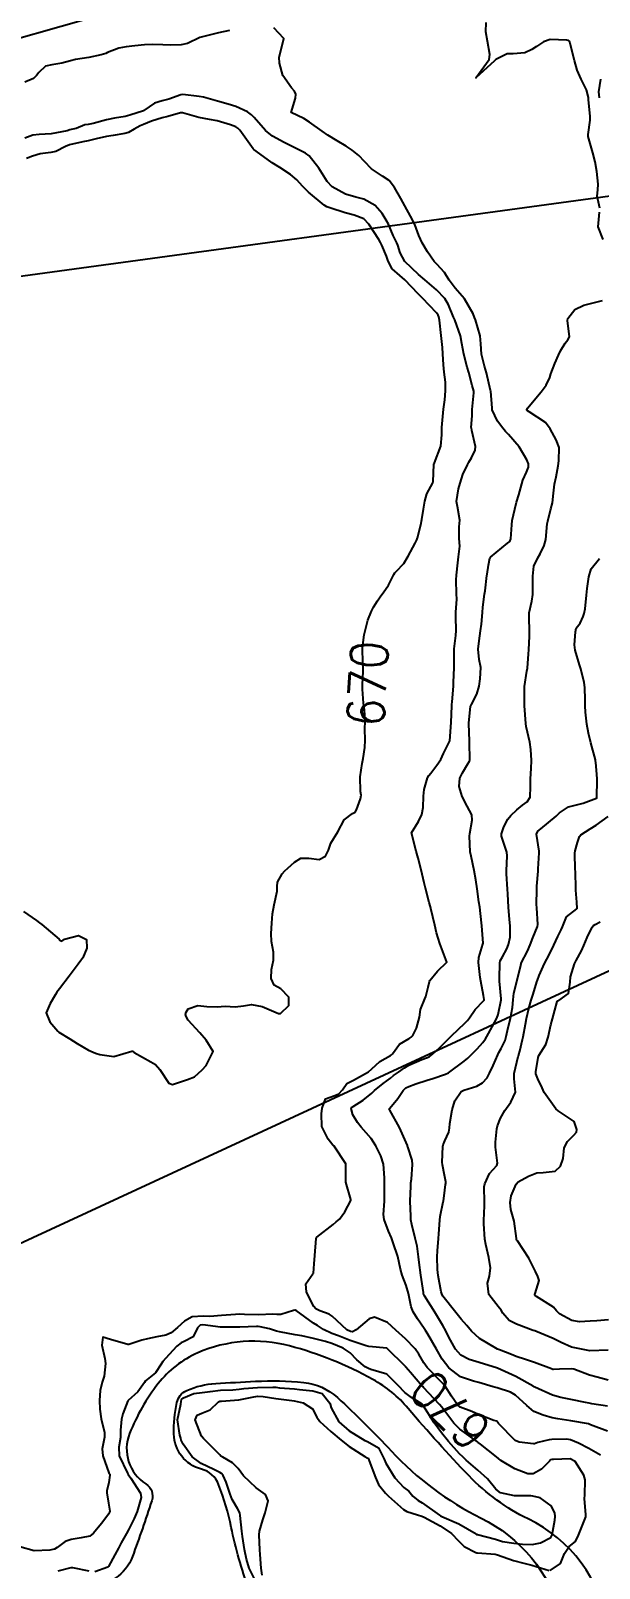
# Model space of a CAD drawing. Header units: metres. Extents: x 298520 to 308411, y 7433745 to 7450750.
# Drawn here: x 300499 to 300560.7, y 7445001.1 to 7445167.9 of the extents above; entities that cross this region are included whole.
import ezdxf
from ezdxf.enums import TextEntityAlignment as Align

# ---------------------------------------------------------------- set-up
doc = ezdxf.new("R2010")
doc.units = ezdxf.units.M
doc.header["$LTSCALE"] = 10
doc.linetypes.add('CONTINUO', pattern=[0])
for name, color, linetype in [('Cotas', 45, 'Continuous'), ('Curvas de Nivel 1m', 11, 'Continuous'), ('Curvas de Nivel 5m', 15, 'Continuous'), ('Hidrografia', 140, 'Continuous'), ('TEXTO', 45, 'Continuous'), ('Vias Primárias', 230, 'Continuous')]:
    doc.layers.add(name, color=color, linetype=linetype)
doc.styles.add('Style-STANDARD', font='STANDARD.shx')

msp = doc.modelspace()

# ---------------------------------------------------------------- linework, layer by layer
at = {"layer": 'Curvas de Nivel 1m', "flags": 128}
for points, elevation in [([(300560.77, 7445148.63), (300560.47, 7445149.93), (300560.53, 7445150.63), (300560.58, 7445151.24), (300560.43, 7445152.63), (300560.24, 7445153.65), (300560.02, 7445154.63), (300559.5, 7445156.4), (300559.48, 7445156.64), (300559.72, 7445158.19), (300559.7, 7445158.64), (300559.55, 7445160.39), (300559.52, 7445160.64), (300559.32, 7445161.49), (300558.75, 7445162.65), (300558.31, 7445163.62), (300558.01, 7445164.66), (300557.54, 7445166.51), (300557.5, 7445166.67), (300557.47, 7445166.75), (300557.38, 7445166.83), (300557.19, 7445166.86), (300555.39, 7445166.94), (300554.64, 7445166.7), (300553.91, 7445166.18), (300553.37, 7445165.85), (300552.61, 7445165.48), (300551.36, 7445165.4), (300550.71, 7445165.4), (300549.5, 7445164.76), (300549.42, 7445164.69), (300549.35, 7445164.62), (300547.33, 7445162.79), (300548.77, 7445164.77), (300548.83, 7445165.3), (300548.57, 7445166.77), (300548.4, 7445167.78), (300548.45, 7445168.77)], 673), ([(300520.58, 7445167.92), (300519.39, 7445167.66), (300517.38, 7445167.15), (300516.04, 7445166.49), (300515.37, 7445166.37), (300514.21, 7445166.34), (300513.37, 7445166.36), (300512.19, 7445166.39), (300511.37, 7445166.37), (300510.33, 7445166.27), (300509.37, 7445166.16), (300508.6, 7445166.01), (300507.36, 7445165.53), (300507.17, 7445165.44), (300506.68, 7445165.27), (300505.35, 7445164.98), (300503.89, 7445164.76), (300503.35, 7445164.64), (300502.4, 7445164.38), (300501.34, 7445164.21), (300500.65, 7445164.04), (300499.92, 7445163.35), (300499.67, 7445163.02), (300499.33, 7445162.72), (300498.39, 7445162.3)], 672), ([(300561.58, 7445015.92), (300559.75, 7445016.63), (300559.59, 7445016.69), (300559.52, 7445016.71), (300557.6, 7445017.06), (300556.19, 7445017.26), (300555.6, 7445017.39), (300554.63, 7445017.67), (300553.61, 7445018.07), (300552.85, 7445018.71), (300551.62, 7445019.83), (300551.06, 7445020.16), (300549.63, 7445020.62), (300549.2, 7445020.75), (300547.64, 7445021.22), (300547.07, 7445021.35), (300545.65, 7445021.83), (300544.39, 7445022.81), (300543.67, 7445023.75), (300543.03, 7445024.83), (300542.09, 7445026.45), (300541.87, 7445026.84), (300541.72, 7445027.07), (300540.99, 7445028.11), (300540.51, 7445028.86), (300540.3, 7445029.42), (300540.01, 7445030.87), (300539.77, 7445031.75), (300539.33, 7445032.87), (300539.15, 7445033.51), (300538.84, 7445034.88), (300538.36, 7445036.35), (300538.15, 7445036.89), (300537.84, 7445037.64), (300537.37, 7445038.89), (300537.3, 7445039.45), (300537.4, 7445040.89), (300537.42, 7445041.36), (300537.41, 7445042.89), (300537.4, 7445043.4), (300537.3, 7445044.9), (300537.02, 7445045.82), (300536.48, 7445046.9), (300535.95, 7445047.7), (300534.88, 7445048.93), (300534.47, 7445049.43), (300533.99, 7445050.26), (300533.78, 7445050.94), (300533.86, 7445051.08), (300534, 7445051.17), (300535.08, 7445051.85), (300536.02, 7445052.62), (300536.17, 7445052.76), (300536.33, 7445052.91), (300537.27, 7445053.66), (300538.04, 7445054.24), (300538.4, 7445054.52), (300538.91, 7445054.88), (300539.57, 7445055.35), (300540.05, 7445055.63), (300541.46, 7445056.25), (300542.06, 7445056.48), (300542.3, 7445056.59), (300542.62, 7445056.83), (300543.36, 7445057.54), (300544.08, 7445058.23), (300544.38, 7445058.52), (300544.68, 7445058.81), (300546.11, 7445060.21), (300546.4, 7445060.5), (300546.63, 7445060.78), (300547.24, 7445061.67), (300548.14, 7445062.61), (300548.2, 7445062.71), (300548.21, 7445062.77), (300548.15, 7445063.2), (300547.86, 7445064.77), (300547.8, 7445065.14), (300547.59, 7445066.78), (300547.63, 7445067.33), (300548.09, 7445068.77), (300548.11, 7445068.87), (300547.96, 7445070.77), (300547.93, 7445071.08), (300547.73, 7445072.78), (300547.65, 7445073.38), (300547.47, 7445074.78), (300547.32, 7445075.75), (300547.14, 7445076.78), (300546.79, 7445078.32), (300546.71, 7445078.79), (300546.63, 7445080.51), (300546.65, 7445080.79), (300546.92, 7445082.23), (300546.87, 7445082.79), (300546.39, 7445083.76), (300545.84, 7445084.8), (300545.5, 7445085.89), (300545.58, 7445086.8), (300545.87, 7445087.36), (300546.45, 7445088.33), (300546.62, 7445088.62), (300546.66, 7445088.79), (300546.62, 7445090.64), (300546.61, 7445090.79), (300546.57, 7445092.71), (300546.57, 7445092.79), (300546.75, 7445094.56), (300546.83, 7445094.79), (300547.42, 7445095.9), (300547.67, 7445096.78), (300547.78, 7445097.55), (300547.84, 7445098.78), (300547.69, 7445099.66), (300547.58, 7445100.78), (300547.69, 7445101.69), (300547.83, 7445102.78), (300547.92, 7445103.48), (300548.04, 7445104.78), (300548.06, 7445105.36), (300548.26, 7445106.77), (300548.33, 7445107.11), (300548.51, 7445108.77), (300548.53, 7445108.92), (300548.7, 7445109.91), (300548.82, 7445110.66), (300548.9, 7445110.77), (300550.73, 7445112.27), (300550.99, 7445112.48), (300551.12, 7445112.74), (300551.21, 7445114.29), (300551.27, 7445114.73), (300551.54, 7445115.96), (300551.73, 7445116.73), (300551.99, 7445117.53), (300552.31, 7445118.72), (300552.42, 7445119.11), (300552.82, 7445119.98), (300553.01, 7445120.54), (300553.04, 7445120.72), (300553.02, 7445120.91), (300552.84, 7445121.34), (300552.03, 7445122.73), (300550.87, 7445124.09), (300550.54, 7445124.42), (300550.23, 7445124.75), (300549.65, 7445125.52), (300549.1, 7445126.77), (300549.07, 7445126.93), (300548.94, 7445128.77), (300548.92, 7445128.87), (300548.46, 7445130.77), (300548.25, 7445131.49), (300547.92, 7445132.78), (300547.85, 7445133.92), (300547.8, 7445134.78), (300547.28, 7445136.53), (300547.18, 7445136.79), (300547.03, 7445137.18), (300546.1, 7445138.8), (300545.06, 7445139.97), (300544.41, 7445140.82), (300543.91, 7445141.66), (300543.09, 7445142.56), (300542.81, 7445142.84), (300542.07, 7445143.89), (300541.49, 7445144.86), (300541.13, 7445145.69), (300540.68, 7445146.86), (300540.24, 7445147.78), (300539.63, 7445148.88), (300539.17, 7445149.68), (300538.49, 7445150.89), (300537.93, 7445151.63), (300537.2, 7445152.1), (300535.99, 7445152.92), (300535.22, 7445153.71), (300534.62, 7445154.34), (300533.91, 7445154.94), (300533.24, 7445155.38), (300532.27, 7445155.94), (300531.26, 7445156.57), (300530.63, 7445156.99), (300529.27, 7445157.98), (300528.64, 7445158.38), (300527.28, 7445159.03), (300527.75, 7445160.58), (300527.8, 7445161.02), (300527.64, 7445161.35), (300527.32, 7445161.68), (300526.38, 7445163.04), (300526.02, 7445164.37), (300525.99, 7445165.04), (300526.26, 7445166.15), (300526.48, 7445167.04), (300525.39, 7445168.19)], 672), ([(300560.74, 7445160.63), (300560.66, 7445161.27), (300560.88, 7445162.62)], 674), ([(300560.84, 7445013.33), (300559.56, 7445014.05), (300558.45, 7445014.64), (300557.57, 7445014.98), (300557.18, 7445015.05), (300555.57, 7445015.03), (300555.25, 7445015), (300554.03, 7445014.7), (300553.69, 7445014.57), (300553.56, 7445014.54), (300552.02, 7445014.72), (300551.57, 7445014.92), (300549.76, 7445016.75), (300549.7, 7445016.85), (300549.6, 7445017.02), (300549.26, 7445017.09), (300547.6, 7445017.72), (300546.87, 7445018.05), (300545.61, 7445018.53), (300545.31, 7445018.8), (300544.69, 7445019.74), (300543.97, 7445020.82), (300543.64, 7445021.2), (300542.04, 7445022.84), (300541.67, 7445023.33), (300541.12, 7445024.29), (300540.74, 7445024.85), (300539.7, 7445025.96), (300538.62, 7445026.88), (300537.72, 7445027.73), (300536.32, 7445028.31), (300535.73, 7445028.12), (300534.34, 7445026.93), (300533.94, 7445026.71), (300533.71, 7445026.75), (300533.33, 7445026.94), (300531.73, 7445028.42), (300531.39, 7445028.63), (300530.4, 7445028.98), (300529.95, 7445029.2), (300529.74, 7445029.46), (300528.93, 7445031), (300528.86, 7445031.9), (300529.65, 7445032.99), (300529.7, 7445033.08), (300529.79, 7445034.08), (300529.85, 7445034.99), (300529.98, 7445036.84), (300530.06, 7445036.99), (300531.85, 7445038.37), (300532.18, 7445038.63), (300532.52, 7445038.95), (300533.1, 7445039.71), (300533.77, 7445040.94), (300533.77, 7445041.05), (300533.22, 7445042.95), (300533.23, 7445043.63), (300533.22, 7445044.95), (300531.94, 7445046.85), (300531.88, 7445046.9), (300531.81, 7445046.96), (300531.3, 7445047.62), (300530.6, 7445048.97), (300530.59, 7445050.37), (300530.65, 7445050.97), (300531, 7445051.98), (300532.01, 7445052.34), (300532.44, 7445052.53), (300532.84, 7445052.95), (300533.32, 7445053.66), (300534.03, 7445054.03), (300535.68, 7445054.92), (300536.05, 7445055.25), (300536.91, 7445056.05), (300538.06, 7445056.71), (300538.18, 7445056.77), (300538.29, 7445056.89), (300539.04, 7445057.92), (300540.09, 7445058.55), (300540.29, 7445058.67), (300540.47, 7445058.86), (300540.89, 7445059.65), (300541.19, 7445060.85), (300541.31, 7445061.67), (300541.79, 7445062.84), (300541.9, 7445063.09), (300542.16, 7445064.09), (300542.28, 7445064.72), (300542.33, 7445064.84), (300543.16, 7445065.84), (300544.18, 7445066.82), (300543.41, 7445068.83), (300543.04, 7445070.01), (300542.85, 7445070.83), (300542.43, 7445072.66), (300542.38, 7445072.84), (300542.26, 7445073.29), (300541.86, 7445074.84), (300541.7, 7445075.43), (300541.38, 7445076.85), (300541.06, 7445078.11), (300540.85, 7445078.85), (300540.35, 7445080.86), (300541.11, 7445082.1), (300541.45, 7445082.85), (300541.61, 7445083.62), (300541.64, 7445084.85), (300541.72, 7445085.54), (300542.07, 7445086.84), (300542.2, 7445087.07), (300542.43, 7445087.33), (300543.09, 7445088.18), (300543.51, 7445088.83), (300543.81, 7445089.47), (300544.47, 7445090.76), (300544.49, 7445090.82), (300544.49, 7445090.84), (300544.65, 7445092.82), (300544.7, 7445094.64), (300544.72, 7445094.82), (300544.76, 7445095.05), (300544.89, 7445096.81), (300544.9, 7445097.17), (300544.96, 7445098.81), (300544.97, 7445100.42), (300544.98, 7445100.81), (300545.15, 7445102.27), (300545.19, 7445102.8), (300545.13, 7445104.31), (300545.15, 7445104.8), (300545.24, 7445106.22), (300545.21, 7445106.8), (300545.18, 7445108.3), (300545.22, 7445108.8), (300545.35, 7445110.16), (300545.45, 7445110.8), (300545.57, 7445111.95), (300545.52, 7445112.8), (300545.5, 7445114.05), (300545.57, 7445114.8), (300545.31, 7445116.27), (300545.23, 7445116.81), (300545.43, 7445118.17), (300545.61, 7445118.8), (300545.89, 7445119.73), (300546.4, 7445120.79), (300546.56, 7445121.07), (300546.84, 7445121.56), (300547.25, 7445122.38), (300547.28, 7445122.79), (300546.88, 7445124.52), (300546.83, 7445124.79), (300546.82, 7445124.85), (300546.9, 7445126.12), (300546.93, 7445126.76), (300546.93, 7445126.79), (300547.1, 7445128.61), (300547.09, 7445128.79), (300546.93, 7445129.4), (300546.54, 7445130.79), (300546.37, 7445131.38), (300546.02, 7445132.8), (300545.81, 7445133.97), (300545.64, 7445134.8), (300545.02, 7445136.51), (300544.9, 7445136.81), (300544.36, 7445138.14), (300543.94, 7445138.83), (300543.06, 7445139.78), (300541.79, 7445140.85), (300541.08, 7445141.44), (300539.61, 7445142.87), (300539.1, 7445143.78), (300538.85, 7445144.63), (300538.75, 7445144.89), (300538.34, 7445145.67), (300537.83, 7445146.9), (300537.6, 7445147.35), (300537.15, 7445148.06), (300536.38, 7445148.92), (300535.17, 7445149.6), (300534.3, 7445149.82), (300533.18, 7445150.15), (300531.72, 7445150.97), (300531.2, 7445151.53), (300530.27, 7445152.99), (300529.23, 7445154.31), (300528.84, 7445154.62), (300528.05, 7445155.02), (300527.24, 7445155.41), (300526.53, 7445155.75), (300525.25, 7445156.45), (300524.51, 7445157.06), (300523.28, 7445158.47), (300522.98, 7445158.77), (300522.53, 7445159.08), (300521.29, 7445159.68), (300520.46, 7445159.94), (300519.3, 7445160.25), (300517.77, 7445160.68), (300517.31, 7445160.77), (300515.52, 7445160.96), (300515.31, 7445160.92), (300514.03, 7445160.46), (300513.3, 7445160.28), (300512.47, 7445160.03), (300511.3, 7445159.22), (300511.28, 7445159.21), (300509.78, 7445158.73), (300509.28, 7445158.6), (300508.11, 7445158.41), (300507.27, 7445158.23), (300505.8, 7445157.81), (300505.27, 7445157.73), (300504.89, 7445157.67), (300503.95, 7445157.3), (300503.41, 7445157.16), (300503.26, 7445157.13), (300502.98, 7445157.03), (300501.26, 7445156.71), (300499.96, 7445156.65), (300499.25, 7445156.57), (300498.39, 7445156.23)], 671), ([(300561.12, 7445145.25), (300560.57, 7445146.63), (300560.74, 7445148.21)], 673), ([(300561.61, 7445018.64), (300559.9, 7445018.91), (300559.62, 7445018.96), (300559.22, 7445019.03), (300557.62, 7445019.37), (300556.54, 7445019.58), (300555.62, 7445019.83), (300553.72, 7445020.7), (300553.63, 7445020.75), (300553.52, 7445020.81), (300551.65, 7445021.86), (300549.66, 7445022.75), (300547.67, 7445023.37), (300546.58, 7445023.7), (300545.68, 7445024.17), (300545.11, 7445024.81), (300544.39, 7445026.12), (300544.05, 7445026.82), (300543.72, 7445027.4), (300542.85, 7445028.83), (300541.75, 7445030.62), (300541.68, 7445030.76), (300541.65, 7445030.84), (300541.63, 7445030.97), (300541.36, 7445032.85), (300541.17, 7445034.23), (300541.1, 7445034.85), (300540.95, 7445035.99), (300540.75, 7445036.86), (300540.37, 7445038.34), (300540.28, 7445038.86), (300540.25, 7445039.25), (300540.2, 7445040.87), (300540.25, 7445042.51), (300540.28, 7445042.86), (300540.32, 7445043.28), (300540.44, 7445044.86), (300540.39, 7445045.33), (300539.94, 7445046.78), (300539.91, 7445046.87), (300539.89, 7445046.92), (300539.03, 7445048.88), (300537.99, 7445050.76), (300537.93, 7445050.89), (300537.95, 7445050.93), (300537.99, 7445050.98), (300538.87, 7445052.02), (300539.44, 7445052.88), (300539.73, 7445053.17), (300540.03, 7445053.34), (300540.79, 7445053.62), (300542.03, 7445054.01), (300542.66, 7445054.21), (300544.04, 7445054.67), (300544.35, 7445054.82), (300546.06, 7445056.08), (300546.43, 7445056.41), (300546.81, 7445056.78), (300547.45, 7445057.4), (300548.08, 7445058.1), (300548.35, 7445058.5), (300548.51, 7445058.77), (300549.08, 7445059.79), (300549.6, 7445060.76), (300549.74, 7445061.14), (300550.05, 7445062.75), (300550.05, 7445062.83), (300549.88, 7445064.75), (300549.87, 7445065.05), (300549.91, 7445066.75), (300549.97, 7445066.97), (300550.19, 7445067.39), (300550.68, 7445068.27), (300550.87, 7445068.74), (300551.02, 7445069.54), (300551.02, 7445070.74), (300550.97, 7445071.47), (300550.87, 7445072.74), (300550.77, 7445074.24), (300550.74, 7445074.74), (300550.64, 7445076.4), (300550.64, 7445076.74), (300550.7, 7445078.37), (300550.66, 7445078.74), (300550.34, 7445079.74), (300550.1, 7445080.5), (300550.11, 7445080.74), (300550.36, 7445081.5), (300550.78, 7445082.32), (300551.1, 7445082.73), (300551.75, 7445083.36), (300552.39, 7445083.84), (300552.88, 7445084.23), (300553.19, 7445084.71), (300553.25, 7445085.87), (300553.23, 7445086.71), (300553.31, 7445087.84), (300553.34, 7445088.71), (300553.28, 7445089.9), (300553.17, 7445090.71), (300552.79, 7445092.41), (300552.75, 7445092.72), (300552.6, 7445094.64), (300552.6, 7445094.72), (300552.58, 7445096.68), (300552.58, 7445096.72), (300552.86, 7445098.41), (300552.9, 7445098.72), (300553.02, 7445100.28), (300553.06, 7445100.72), (300553.14, 7445102.18), (300553.15, 7445102.71), (300553.09, 7445104.26), (300553.11, 7445104.72), (300553.38, 7445105.99), (300553.48, 7445106.71), (300553.5, 7445107.88), (300553.51, 7445108.71), (300553.62, 7445109.79), (300554.02, 7445110.71), (300554.3, 7445111.12), (300554.73, 7445112.02), (300554.89, 7445112.7), (300555.06, 7445114.38), (300555.11, 7445114.69), (300555.46, 7445116), (300555.63, 7445116.68), (300555.75, 7445117.73), (300555.86, 7445118.68), (300556.02, 7445119.47), (300556.24, 7445120.68), (300556.31, 7445121.21), (300556.34, 7445122.68), (300556.04, 7445123.5), (300555.36, 7445124.69), (300554.88, 7445125.37), (300553.09, 7445126.53), (300552.9, 7445126.66), (300552.85, 7445126.72), (300552.85, 7445126.77), (300552.9, 7445126.92), (300554.41, 7445128.7), (300554.63, 7445128.99), (300554.93, 7445129.43), (300555.35, 7445130.28), (300555.46, 7445130.68), (300555.87, 7445131.77), (300556.28, 7445132.68), (300556.49, 7445133.16), (300556.99, 7445133.99), (300557.3, 7445134.36), (300557.47, 7445134.67), (300557.25, 7445136.44), (300557.28, 7445136.67), (300558.04, 7445137.65), (300559.04, 7445138.13), (300561.04, 7445138.62)], 673), ([(300561.65, 7445021.46), (300560.47, 7445021.8), (300559.65, 7445022.01), (300557.95, 7445022.65), (300557.66, 7445022.7), (300556.38, 7445022.67), (300555.73, 7445022.61), (300555.66, 7445022.62), (300555.51, 7445022.68), (300553.67, 7445023.38), (300552.69, 7445023.69), (300551.68, 7445024.04), (300551.18, 7445024.23), (300549.89, 7445024.75), (300549.68, 7445024.84), (300549.5, 7445024.94), (300547.7, 7445025.99), (300546.86, 7445026.78), (300546.33, 7445027.4), (300545.73, 7445028.09), (300545.14, 7445028.81), (300543.75, 7445030.58), (300543.61, 7445030.82), (300543.54, 7445031.03), (300543.21, 7445032.83), (300543.15, 7445033.47), (300543.13, 7445034.83), (300543.14, 7445035.49), (300543.25, 7445036.83), (300543.31, 7445037.35), (300543.41, 7445038.82), (300543.45, 7445039.23), (300543.77, 7445040.82), (300543.79, 7445040.91), (300543.88, 7445041.48), (300544.04, 7445042.68), (300544.06, 7445042.82), (300544.05, 7445042.97), (300543.91, 7445043.71), (300543.68, 7445044.82), (300543.65, 7445045.1), (300543.74, 7445046.82), (300543.76, 7445047.01), (300543.95, 7445047.42), (300544.39, 7445048.39), (300544.45, 7445048.81), (300544.49, 7445049.32), (300544.74, 7445050.81), (300545.03, 7445051.78), (300545.72, 7445052.79), (300546.02, 7445052.93), (300547.42, 7445053.38), (300548.03, 7445053.74), (300548.53, 7445054.27), (300548.79, 7445054.76), (300549.2, 7445055.61), (300549.69, 7445056.75), (300549.82, 7445057), (300550.07, 7445057.46), (300550.51, 7445058.33), (300550.62, 7445058.74), (300550.76, 7445059.4), (300551.09, 7445060.74), (300551.28, 7445061.89), (300551.35, 7445062.73), (300551.44, 7445063.44), (300551.76, 7445064.73), (300552.18, 7445066.49), (300552.22, 7445066.68), (300552.24, 7445066.72), (300552.91, 7445068.01), (300553.21, 7445068.71), (300553.48, 7445069.45), (300554, 7445070.7), (300554.04, 7445070.9), (300553.92, 7445072.7), (300553.91, 7445073.06), (300553.92, 7445074.7), (300553.93, 7445075.06), (300554.06, 7445076.7), (300554.07, 7445076.93), (300554.2, 7445078.7), (300554.18, 7445078.85), (300553.9, 7445080.7), (300554.04, 7445081.02), (300554.36, 7445081.29), (300556.04, 7445082.67), (300556.21, 7445082.84), (300556.38, 7445083.03), (300557.36, 7445083.69), (300558.39, 7445083.93), (300558.97, 7445084.07), (300560.4, 7445084.6), (300560.42, 7445084.61), (300560.43, 7445084.63), (300560.45, 7445084.67), (300560.47, 7445086.63), (300560.46, 7445086.67), (300560.43, 7445087.21), (300560.32, 7445088.5), (300560.31, 7445088.62), (300560.28, 7445088.79), (300559.77, 7445090.63), (300559.52, 7445091.67), (300559.34, 7445092.64), (300559.2, 7445093.96), (300559.16, 7445094.64), (300559.16, 7445095.27), (300559.15, 7445096.64), (300559.06, 7445097.15), (300558.7, 7445098.65), (300558.57, 7445099.1), (300558.08, 7445100.66), (300558.02, 7445101.24), (300558.11, 7445102.66), (300558.21, 7445103.06), (300558.63, 7445103.62), (300558.95, 7445104.33), (300559.06, 7445104.64), (300559.17, 7445105.16), (300559.3, 7445106.64), (300559.39, 7445107.36), (300559.57, 7445108.64), (300559.81, 7445109.52), (300560.71, 7445110.62)], 674), ([(300561.72, 7445028.01), (300560.43, 7445027.91), (300559.72, 7445027.87), (300558.57, 7445027.79), (300557.72, 7445027.95), (300556.38, 7445028.67), (300556.05, 7445028.99), (300555.74, 7445029.37), (300553.9, 7445030.55), (300553.75, 7445030.65), (300553.71, 7445030.7), (300553.71, 7445030.75), (300553.76, 7445030.88), (300554.2, 7445032.27), (300554.05, 7445032.7), (300553.79, 7445033.26), (300553.07, 7445034.71), (300551.82, 7445036.57), (300551.76, 7445036.66), (300551.73, 7445036.72), (300551.71, 7445036.83), (300551.48, 7445038.73), (300551.11, 7445039.97), (300551.02, 7445040.73), (300551.16, 7445041.45), (300551.67, 7445042.72), (300551.91, 7445042.98), (300553.01, 7445043.61), (300553.92, 7445043.96), (300554.62, 7445043.99), (300555.92, 7445044.14), (300556.49, 7445044.67), (300556.8, 7445045.53), (300556.91, 7445046.67), (300557.25, 7445047.36), (300557.96, 7445048.03), (300558.22, 7445048.39), (300558.26, 7445048.65), (300557.98, 7445049.52), (300556.24, 7445050.67), (300556, 7445050.89), (300554.73, 7445052.69), (300554.51, 7445053.17), (300554.04, 7445054.16), (300553.83, 7445054.7), (300553.82, 7445054.93), (300554.06, 7445056.46), (300554.14, 7445056.7), (300554.89, 7445057.88), (300555.16, 7445058.68), (300555.46, 7445060.03), (300555.62, 7445060.68), (300556.13, 7445062.56), (300556.18, 7445062.62), (300556.3, 7445062.67), (300557.38, 7445063.43), (300557.53, 7445064.66), (300557.59, 7445065.24), (300558.02, 7445066.65), (300558.07, 7445066.77), (300558.19, 7445067), (300558.79, 7445068.06), (300559.04, 7445068.64), (300559.38, 7445069.48), (300559.92, 7445070.63), (300560.07, 7445070.8), (300560.24, 7445070.9), (300560.8, 7445071.19)], 676), ([(300523.38, 7444999.77), (300522.74, 7445001.07), (300522.43, 7445002.05), (300522.24, 7445003.07), (300522.02, 7445004.49), (300521.95, 7445005.07), (300521.77, 7445006.77), (300521.72, 7445007.08), (300521.48, 7445007.55), (300520.9, 7445008.5), (300520.66, 7445009.09), (300520.22, 7445010.39), (300519.92, 7445011.1), (300519.74, 7445011.33), (300519.53, 7445011.46), (300518.89, 7445011.76), (300517.54, 7445012.42), (300516.53, 7445013.14), (300515.56, 7445014.5), (300515.36, 7445014.95), (300515.31, 7445015.15), (300515.21, 7445015.51), (300514.95, 7445017.16), (300515.3, 7445018.85), (300515.36, 7445019.15), (300515.39, 7445019.38), (300515.62, 7445019.56), (300516.74, 7445020.02), (300517.62, 7445020.12), (300518.51, 7445020.24), (300519.63, 7445020.37), (300520.96, 7445020.42), (300521.63, 7445020.48), (300522.16, 7445020.54), (300523.63, 7445020.66), (300525.3, 7445020.71), (300525.63, 7445020.69), (300526.01, 7445020.64), (300527.63, 7445020.51), (300528.19, 7445020.45), (300529.63, 7445020.3), (300530.66, 7445020.01), (300531.47, 7445018.96), (300531.51, 7445018.86), (300531.61, 7445018.47), (300532.45, 7445016.95), (300533.58, 7445015.98), (300535.27, 7445014.92), (300535.56, 7445014.8), (300536.76, 7445014.11), (300537.36, 7445012.89), (300537.54, 7445012.44), (300538.52, 7445010.88), (300539.5, 7445009.83), (300540.04, 7445009.4), (300540.48, 7445008.86), (300541.06, 7445008.42), (300541.49, 7445008.16), (300543.36, 7445006.82), (300543.47, 7445006.74), (300543.62, 7445006.67), (300545.46, 7445005.88), (300547.35, 7445004.77), (300547.4, 7445004.73), (300547.44, 7445004.72), (300547.51, 7445004.7), (300549.44, 7445004.19), (300550.2, 7445003.97), (300551.43, 7445003.78), (300552.39, 7445003.68), (300553.43, 7445003.62), (300554.32, 7445003.81), (300555.44, 7445004.4), (300555.6, 7445004.68), (300555.87, 7445006.27), (300555.93, 7445006.67), (300555.87, 7445007.07), (300555.48, 7445007.82), (300554.29, 7445008.69), (300553.49, 7445008.89), (300553.29, 7445008.91), (300551.49, 7445008.9), (300549.98, 7445009.23), (300549.5, 7445009.64), (300548.58, 7445010.76), (300547.53, 7445011.68), (300546.25, 7445012.79), (300545.89, 7445013.14), (300545.55, 7445013.48), (300544.35, 7445014.81), (300543.58, 7445015.73), (300542.8, 7445016.83), (300541.61, 7445018.72), (300541.56, 7445018.79), (300541.48, 7445018.84), (300540.33, 7445019.57), (300539.63, 7445020.11), (300538.9, 7445020.88), (300537.65, 7445022.1), (300535.93, 7445022.63), (300535.66, 7445022.71), (300535.31, 7445022.92), (300534.39, 7445023.65), (300533.68, 7445024.42), (300532.94, 7445024.95), (300531.69, 7445025.43), (300531.02, 7445025.64), (300529.7, 7445025.99), (300528.45, 7445026.26), (300527.7, 7445026.39), (300526.03, 7445026.71), (300525.71, 7445026.79), (300524.94, 7445027.04), (300523.92, 7445027.26), (300523.72, 7445027.28), (300523.51, 7445027.27), (300521.71, 7445027.23), (300519.81, 7445027.2), (300519.71, 7445027.2), (300519.62, 7445027.2), (300517.72, 7445027.47), (300517.41, 7445027.44), (300517.11, 7445027.14), (300516.66, 7445026.18), (300515.69, 7445025.67), (300515.34, 7445025.51), (300514.9, 7445025.16), (300513.67, 7445023.82), (300513.37, 7445023.47), (300513.19, 7445023.18), (300512.57, 7445022.27), (300511.65, 7445021.54), (300511.47, 7445021.38), (300511.36, 7445021.2), (300510.66, 7445020.18), (300509.61, 7445019.26), (300509.59, 7445019.25), (300509.58, 7445019.23), (300509.01, 7445017.82), (300508.89, 7445017.24), (300508.79, 7445016.02), (300508.76, 7445015.24), (300508.6, 7445014.19), (300508.62, 7445013.24), (300509.52, 7445011.36), (300509.58, 7445011.28), (300509.62, 7445011.23), (300509.9, 7445010.84), (300510.95, 7445009.21), (300511.02, 7445008.74), (300510.58, 7445007.21), (300510.24, 7445006.44), (300509.64, 7445005.23), (300509.44, 7445004.84), (300508.85, 7445003.81), (300508.54, 7445003.24), (300508.15, 7445002.51), (300507.47, 7445001.25), (300507.44, 7445001.21), (300507.4, 7445001.16), (300505.98, 7445000.68)], 669), ([(300505.39, 7445000.73), (300503.6, 7445001.1), (300503.4, 7445001.09), (300501.99, 7445000.72)], 669)]:
    msp.add_lwpolyline(points, dxfattribs=dict(at, elevation=elevation))
at = {"layer": 'Curvas de Nivel 5m', "flags": 128}
for points, elevation in [([(300498.25, 7445072.33), (300499.65, 7445071.35), (300499.99, 7445071.1), (300500.23, 7445070.92), (300502.11, 7445069.32), (300502.21, 7445069.22), (300502.41, 7445069.11), (300502.71, 7445069.31), (300504.22, 7445069.72), (300505.08, 7445069.28), (300505.13, 7445068.35), (300504.7, 7445067.28), (300504.48, 7445066.99), (300504.18, 7445066.62), (300503.19, 7445065.3), (300502.15, 7445063.94), (300501.88, 7445063.58), (300501.72, 7445063.32), (300501.13, 7445062.33), (300500.71, 7445061.33), (300501.1, 7445060.33), (300501.99, 7445059.32), (300502.09, 7445059.23), (300503.27, 7445058.49), (300504.08, 7445058.01), (300505.29, 7445057.28), (300506.07, 7445056.94), (300506.54, 7445056.79), (300508.06, 7445056.6), (300509.99, 7445057.15), (300510.06, 7445057.16), (300510.25, 7445057.03), (300512.05, 7445055.99), (300512.58, 7445055.72), (300513.04, 7445055.19), (300514.03, 7445053.7), (300514.41, 7445053.56), (300516.03, 7445054.08), (300516.79, 7445054.39), (300517.64, 7445055.13), (300518.05, 7445055.59), (300518.82, 7445057.12), (300518.08, 7445058.36), (300517.37, 7445059.14), (300516.11, 7445060.51), (300515.88, 7445060.92), (300515.83, 7445061.15), (300515.88, 7445061.39), (300516.12, 7445061.74), (300517.15, 7445062.12), (300518.13, 7445062.01), (300519.26, 7445061.98), (300520.13, 7445062.06), (300521.22, 7445061.99), (300522.13, 7445062.08), (300522.97, 7445062.23), (300524.13, 7445062), (300525.91, 7445061.24), (300526.12, 7445061.24), (300527.03, 7445062.12), (300527.03, 7445063.02), (300526.15, 7445063.91), (300525.43, 7445064.32), (300525.11, 7445065.05), (300525.16, 7445066.03), (300525.36, 7445067.04), (300525.35, 7445067.89), (300525.15, 7445069.05), (300525.12, 7445069.94), (300525.18, 7445071.05), (300525.25, 7445072.05), (300525.43, 7445073.04), (300525.76, 7445074.52), (300525.78, 7445075.03), (300525.81, 7445075.51), (300526.3, 7445076.39), (300526.6, 7445076.73), (300526.91, 7445077.02), (300527.65, 7445077.68), (300528.32, 7445078.12), (300529.19, 7445078.12), (300530.32, 7445077.97), (300530.99, 7445078.31), (300531.34, 7445078.97), (300531.58, 7445079.73), (300532.35, 7445080.96), (300533.04, 7445082.28), (300533.94, 7445082.94), (300534.22, 7445083.1), (300534.38, 7445083.35), (300534.79, 7445084.54), (300534.86, 7445084.93), (300534.8, 7445085.33), (300534.76, 7445086.93), (300534.99, 7445088.37), (300535.09, 7445088.92), (300535.29, 7445090.1), (300535.3, 7445090.92), (300535.27, 7445092.14), (300535.31, 7445092.92), (300535.23, 7445094.2), (300535.13, 7445094.92), (300535.01, 7445096.45), (300535.02, 7445096.93), (300535.11, 7445098.38), (300535.11, 7445098.92), (300535.02, 7445100.5), (300535.02, 7445100.93), (300535.2, 7445102.33), (300535.33, 7445102.92), (300535.6, 7445103.94), (300536, 7445104.92), (300536.23, 7445105.33), (300536.65, 7445106.03), (300537.01, 7445106.56), (300537.26, 7445106.9), (300537.83, 7445107.73), (300538.42, 7445108.89), (300538.53, 7445109.05), (300538.69, 7445109.2), (300539.51, 7445110.07), (300539.97, 7445110.87), (300540.73, 7445112.29), (300540.93, 7445112.66), (300540.99, 7445112.86), (300541.33, 7445114.28), (300541.44, 7445114.85), (300541.63, 7445115.99), (300541.78, 7445116.85), (300542.01, 7445117.63), (300542.64, 7445118.84), (300542.68, 7445118.97), (300542.75, 7445120.84), (300542.77, 7445120.9), (300542.83, 7445121.02), (300543.52, 7445122.83), (300543.64, 7445124.06), (300543.63, 7445124.83), (300543.68, 7445125.62), (300543.81, 7445126.83), (300543.94, 7445127.85), (300544.02, 7445128.82), (300544.01, 7445129.75), (300543.89, 7445130.83), (300543.79, 7445131.65), (300543.72, 7445132.83), (300543.68, 7445133.53), (300543.57, 7445134.83), (300543.39, 7445136.47), (300543.29, 7445136.84), (300543.21, 7445137.02), (300543.03, 7445137.29), (300541.53, 7445138.86), (300541.05, 7445139.33), (300539.6, 7445140.87), (300539.08, 7445141.32), (300538.25, 7445142.05), (300537.79, 7445142.9), (300537.62, 7445143.42), (300537.11, 7445144.64), (300536.98, 7445144.91), (300536.8, 7445145.23), (300535.72, 7445146.92), (300535.15, 7445147.47), (300534.1, 7445147.89), (300533.15, 7445148.15), (300531.46, 7445148.68), (300531.16, 7445148.8), (300530.86, 7445148.98), (300529.18, 7445150.37), (300528.53, 7445151.01), (300527.9, 7445151.72), (300527.21, 7445152.31), (300526.04, 7445153.04), (300525.22, 7445153.57), (300523.47, 7445154.83), (300523.23, 7445155), (300523.19, 7445155.03), (300523.16, 7445155.07), (300522.99, 7445155.32), (300521.7, 7445157.09), (300521.5, 7445157.33), (300521.27, 7445157.47), (300520.7, 7445157.68), (300519.27, 7445158.12), (300518.41, 7445158.27), (300517.28, 7445158.46), (300515.48, 7445158.97), (300515.28, 7445158.97), (300513.89, 7445158.57), (300513.28, 7445158.43), (300512.15, 7445158.08), (300511.27, 7445157.73), (300510.91, 7445157.58), (300510.27, 7445157.23), (300509.64, 7445156.86), (300509.26, 7445156.74), (300507.97, 7445156.54), (300507.25, 7445156.42), (300506.14, 7445156.17), (300505.25, 7445155.96), (300504.7, 7445155.85), (300503.24, 7445155.5), (300502.8, 7445155.32), (300501.77, 7445154.8), (300501.23, 7445154.67), (300500.06, 7445154.52), (300499.23, 7445154.29), (300498.57, 7445154.02)], 670), ([(300561.68, 7445024.71), (300559.68, 7445024.63), (300557.69, 7445025.03), (300556.57, 7445025.54), (300555.7, 7445025.98), (300553.95, 7445026.7), (300553.7, 7445026.8), (300553.54, 7445026.86), (300551.72, 7445027.53), (300550.94, 7445027.94), (300550.24, 7445028.74), (300550.05, 7445029.06), (300549.74, 7445029.46), (300548.72, 7445030.76), (300548.57, 7445031.97), (300548.81, 7445032.76), (300548.91, 7445033.64), (300548.74, 7445034.76), (300548.38, 7445036.2), (300548.29, 7445036.77), (300548.19, 7445038.42), (300548.19, 7445038.77), (300548.25, 7445040.39), (300548.24, 7445040.77), (300548.23, 7445042.43), (300548.28, 7445042.77), (300548.8, 7445043.88), (300549.6, 7445044.75), (300549.67, 7445045), (300549.45, 7445046.75), (300549.44, 7445047.27), (300549.58, 7445048.75), (300549.66, 7445049.07), (300549.98, 7445049.89), (300550.46, 7445050.74), (300551.12, 7445051.62), (300551.62, 7445052.73), (300551.48, 7445054.17), (300551.48, 7445054.73), (300551.9, 7445056.57), (300551.96, 7445056.72), (300551.98, 7445056.8), (300552.07, 7445057.16), (300552.38, 7445058.42), (300552.45, 7445058.72), (300552.71, 7445060.11), (300552.82, 7445060.71), (300553.05, 7445061.79), (300553.3, 7445062.71), (300553.52, 7445063.33), (300553.94, 7445064.7), (300553.99, 7445064.88), (300554.17, 7445065.39), (300554.76, 7445066.69), (300555.26, 7445067.62), (300555.78, 7445068.68), (300556.22, 7445069.6), (300556.58, 7445070.32), (300556.7, 7445070.67), (300557.15, 7445071.75), (300558.25, 7445072.62), (300558.27, 7445072.63), (300558.29, 7445072.65), (300558.26, 7445073.32), (300558.17, 7445074.65), (300558.17, 7445074.77), (300558.11, 7445076.65), (300558.1, 7445076.86), (300558.05, 7445078.65), (300558.09, 7445078.9), (300558.34, 7445079.79), (300558.56, 7445080.44), (300558.71, 7445080.65), (300559.7, 7445081.3), (300560.36, 7445081.68), (300561.65, 7445082.61)], 675), ([(300555.39, 7445000.79), (300556.5, 7445001.57), (300556.94, 7445002.66), (300557.43, 7445003.42), (300558.14, 7445003.94), (300558.46, 7445004.64), (300558.73, 7445005.36), (300559.23, 7445006.63), (300559.25, 7445006.86), (300559.1, 7445008.63), (300559.13, 7445009), (300559.17, 7445010.63), (300559.02, 7445011.14), (300558.07, 7445012.64), (300557.55, 7445012.92), (300555.74, 7445012.87), (300555.54, 7445012.84), (300555.42, 7445012.8), (300555.3, 7445012.68), (300554.42, 7445011.8), (300553.52, 7445011.29), (300552.94, 7445011.28), (300551.53, 7445011.83), (300550.04, 7445012.74), (300549.76, 7445012.97), (300549.55, 7445013.15), (300547.83, 7445014.5), (300547.56, 7445014.71), (300547.53, 7445014.74), (300547.49, 7445014.77), (300545.58, 7445016.14), (300544.91, 7445016.81), (300543.61, 7445018.53), (300543.38, 7445018.82), (300541.63, 7445020.68), (300541.55, 7445020.76), (300541.45, 7445020.84), (300540.22, 7445022.29), (300539.73, 7445022.87), (300539.71, 7445022.91), (300539.66, 7445022.97), (300537.71, 7445024.89), (300537.68, 7445024.91), (300537.66, 7445024.92), (300535.69, 7445025.1), (300535.43, 7445025.17), (300533.7, 7445025.78), (300532.4, 7445026.26), (300531.71, 7445026.52), (300530.78, 7445026.97), (300530.13, 7445027.39), (300529.72, 7445027.65), (300527.82, 7445029.01), (300527.73, 7445029.07), (300527.67, 7445029.07), (300527.52, 7445029.01), (300526.16, 7445028.59), (300525.73, 7445028.6), (300525.31, 7445028.62), (300523.73, 7445028.56), (300522.21, 7445028.59), (300521.73, 7445028.61), (300521.23, 7445028.59), (300519.73, 7445028.47), (300518.47, 7445028.38), (300517.73, 7445028.4), (300516.55, 7445028.32), (300515.72, 7445027.87), (300514.95, 7445027.16), (300514.28, 7445026.6), (300513.7, 7445026.36), (300512.71, 7445026.18), (300511.69, 7445025.95), (300511.09, 7445025.8), (300509.68, 7445025.34), (300509.58, 7445025.32), (300507.69, 7445025.88), (300506.85, 7445026.11), (300506.76, 7445025.26), (300507.09, 7445023.83), (300507.15, 7445023.26), (300506.99, 7445021.91), (300506.78, 7445021.26), (300506.55, 7445020.34), (300506.49, 7445019.26), (300506.53, 7445018.33), (300506.69, 7445017.26), (300507.03, 7445015.79), (300507.05, 7445015.26), (300506.8, 7445014.01), (300506.86, 7445013.26), (300507.52, 7445011.41), (300507.6, 7445011.25), (300507.63, 7445011.14), (300507.51, 7445010.36), (300507.3, 7445009.45), (300507.28, 7445009.25), (300507.48, 7445008.13), (300507.62, 7445007.25), (300507.59, 7445007.13), (300507.47, 7445006.91), (300506.75, 7445005.96), (300506.16, 7445005.26), (300505.84, 7445004.86), (300505.44, 7445004.54), (300504.51, 7445004.36), (300503.43, 7445004.17), (300502.78, 7445003.95), (300501.9, 7445003.32), (300501.6, 7445003.13), (300501.42, 7445003.08), (300501.12, 7445003.03), (300499.42, 7445002.93), (300497.86, 7445003.37)], 670), ([(300524.13, 7445000.31), (300524.04, 7445001.05), (300523.92, 7445002.56), (300523.89, 7445003.06), (300523.81, 7445004.68), (300523.85, 7445005.06), (300524.21, 7445006.3), (300524.45, 7445007.05), (300524.8, 7445008.35), (300524.5, 7445009.04), (300523.5, 7445009.77), (300522.13, 7445011.07), (300521.53, 7445011.86), (300520.92, 7445012.48), (300519.87, 7445013.11), (300519.67, 7445013.23), (300519.55, 7445013.35), (300517.76, 7445015.13), (300517.57, 7445015.39), (300516.86, 7445017.14), (300517.08, 7445017.65), (300517.6, 7445017.89), (300518.5, 7445018.23), (300519.4, 7445019.11), (300519.54, 7445019.19), (300519.61, 7445019.2), (300519.71, 7445019.2), (300521.62, 7445019.32), (300523.05, 7445019.63), (300523.62, 7445019.72), (300524.26, 7445019.69), (300525.62, 7445019.47), (300527.37, 7445019.26), (300527.62, 7445019.23), (300528.6, 7445019), (300529.61, 7445018.35), (300530.08, 7445017.46), (300530.4, 7445016.98), (300531.58, 7445015.9), (300532.71, 7445014.95), (300533.56, 7445014.27), (300535.29, 7445013.17), (300535.54, 7445013.05), (300535.62, 7445013), (300535.67, 7445012.92), (300535.76, 7445012.7), (300536.43, 7445010.91), (300536.75, 7445010.14), (300537.5, 7445009.21), (300537.83, 7445008.89), (300539.48, 7445007.41), (300539.82, 7445007.21), (300540.98, 7445006.85), (300541.47, 7445006.71), (300541.7, 7445006.61), (300543.46, 7445005.66), (300544.67, 7445004.81), (300545.43, 7445004.01), (300546.06, 7445003.42), (300547.3, 7445002.77), (300547.42, 7445002.72), (300547.48, 7445002.71), (300549.42, 7445002.57), (300549.65, 7445002.51), (300551.41, 7445001.89), (300552.52, 7445001.6), (300553.4, 7445001.39), (300555.28, 7445000.8)], 670)]:
    msp.add_lwpolyline(points, dxfattribs=dict(at, elevation=elevation))
at = {"layer": 'Hidrografia'}
for points in [[(300561.65, 7444994.78, 0.243431), (300552.98, 7445006.41, -0.088483), (300546.58, 7445011.07, -0.015876), (300539.97, 7445018.4, 0.090903), (300536.15, 7445021.54, 0.061702), (300527.11, 7445025.18, 0.169674), (300517.15, 7445024.42, 0.124892), (300512.86, 7445021.09, 0.070565), (300509.76, 7445015.68, 0.359343), (300511.52, 7445010.21, -0.341909), (300512.17, 7445008.38, -0.007922), (300510.07, 7445002.33, -0.330371), (300505.3, 7444999.18, -0.031035)], [(300522.68, 7444998.78, -0.034803), (300520.79, 7445005.49, 0.040104), (300519.42, 7445010.13, 0.241854), (300517.55, 7445011.81, -0.337083), (300514.56, 7445015.62, -0.054572), (300514.88, 7445019.02, -0.242382), (300515.95, 7445020.34, -0.089678), (300519.1, 7445021.1, -0.001705), (300523.4, 7445021.34, -0.037715), (300528.64, 7445021.21, -0.162015), (300532.3, 7445019.58, -0.020502), (300538.14, 7445013.78, 0.091369), (300547.88, 7445006.5, -0.214035), (300556.55, 7444996, 0.076666)]]:
    msp.add_lwpolyline(points, format="xyb", dxfattribs=at)
at = {"layer": 'TEXTO', "linetype": 'CONTINUO'}
for points in [[(300398.06, 7445127.66, 0), (300606.2, 7445156.02, 0)], [(300453.32, 7445015.67, 0), (300640.45, 7445102.33, 0)]]:
    msp.add_polyline3d(points, dxfattribs=at)
at = {"layer": 'Vias Primárias'}
msp.add_lwpolyline([(300491.35, 7445165.27), (300507.7, 7445169.92, -0.012154), (300541.2, 7445178.57, 0.007677), (300547.95, 7445180.25, -0.054434), (300562.17, 7445182.41), (300587.47, 7445184.98)], format="xyb", dxfattribs=at)

# ---------------------------------------------------------------- texts
at = {"layer": 'Cotas', "style": 'Style-STANDARD'}
for rotation, p in [(86.7578, (300535.57, 7445097.04, 670)), (135.6025, (300544.55, 7445018.19, 670))]:
    msp.add_text('670', height=4, rotation=rotation, dxfattribs=at).set_placement(p, align=Align.MIDDLE_CENTER)

doc.saveas('drawing.dxf')
